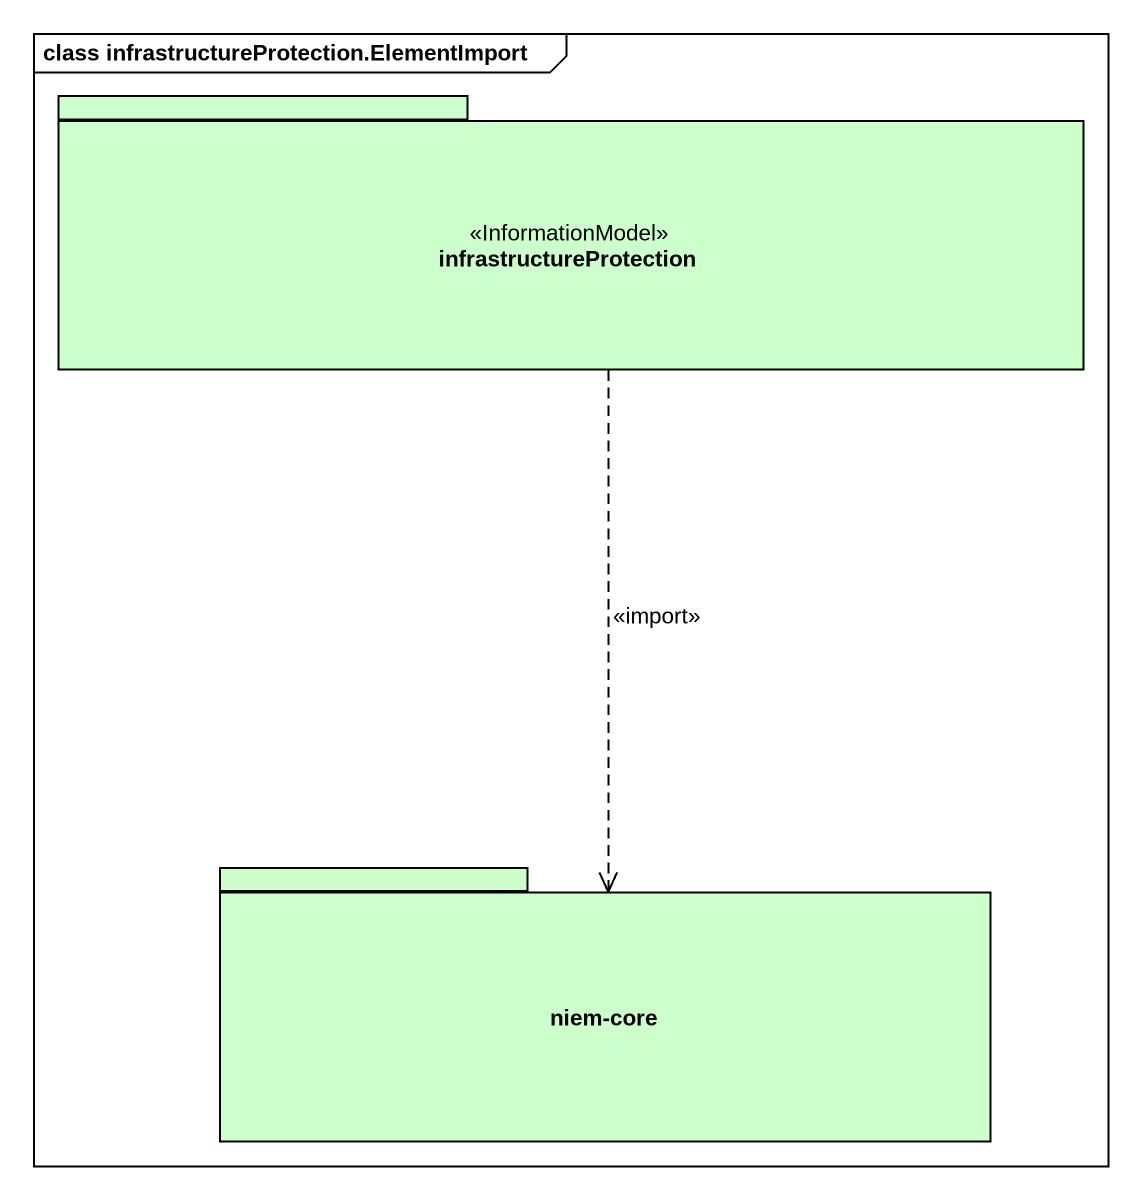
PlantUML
@startuml
mainframe class infrastructureProtection.ElementImport
package infrastructureProtection <<InformationModel>> #CCFFCC {
}
package "niem-core" as niem_core #CCFFCC {
}
infrastructureProtection ..> niem_core : <<import>>
@enduml
